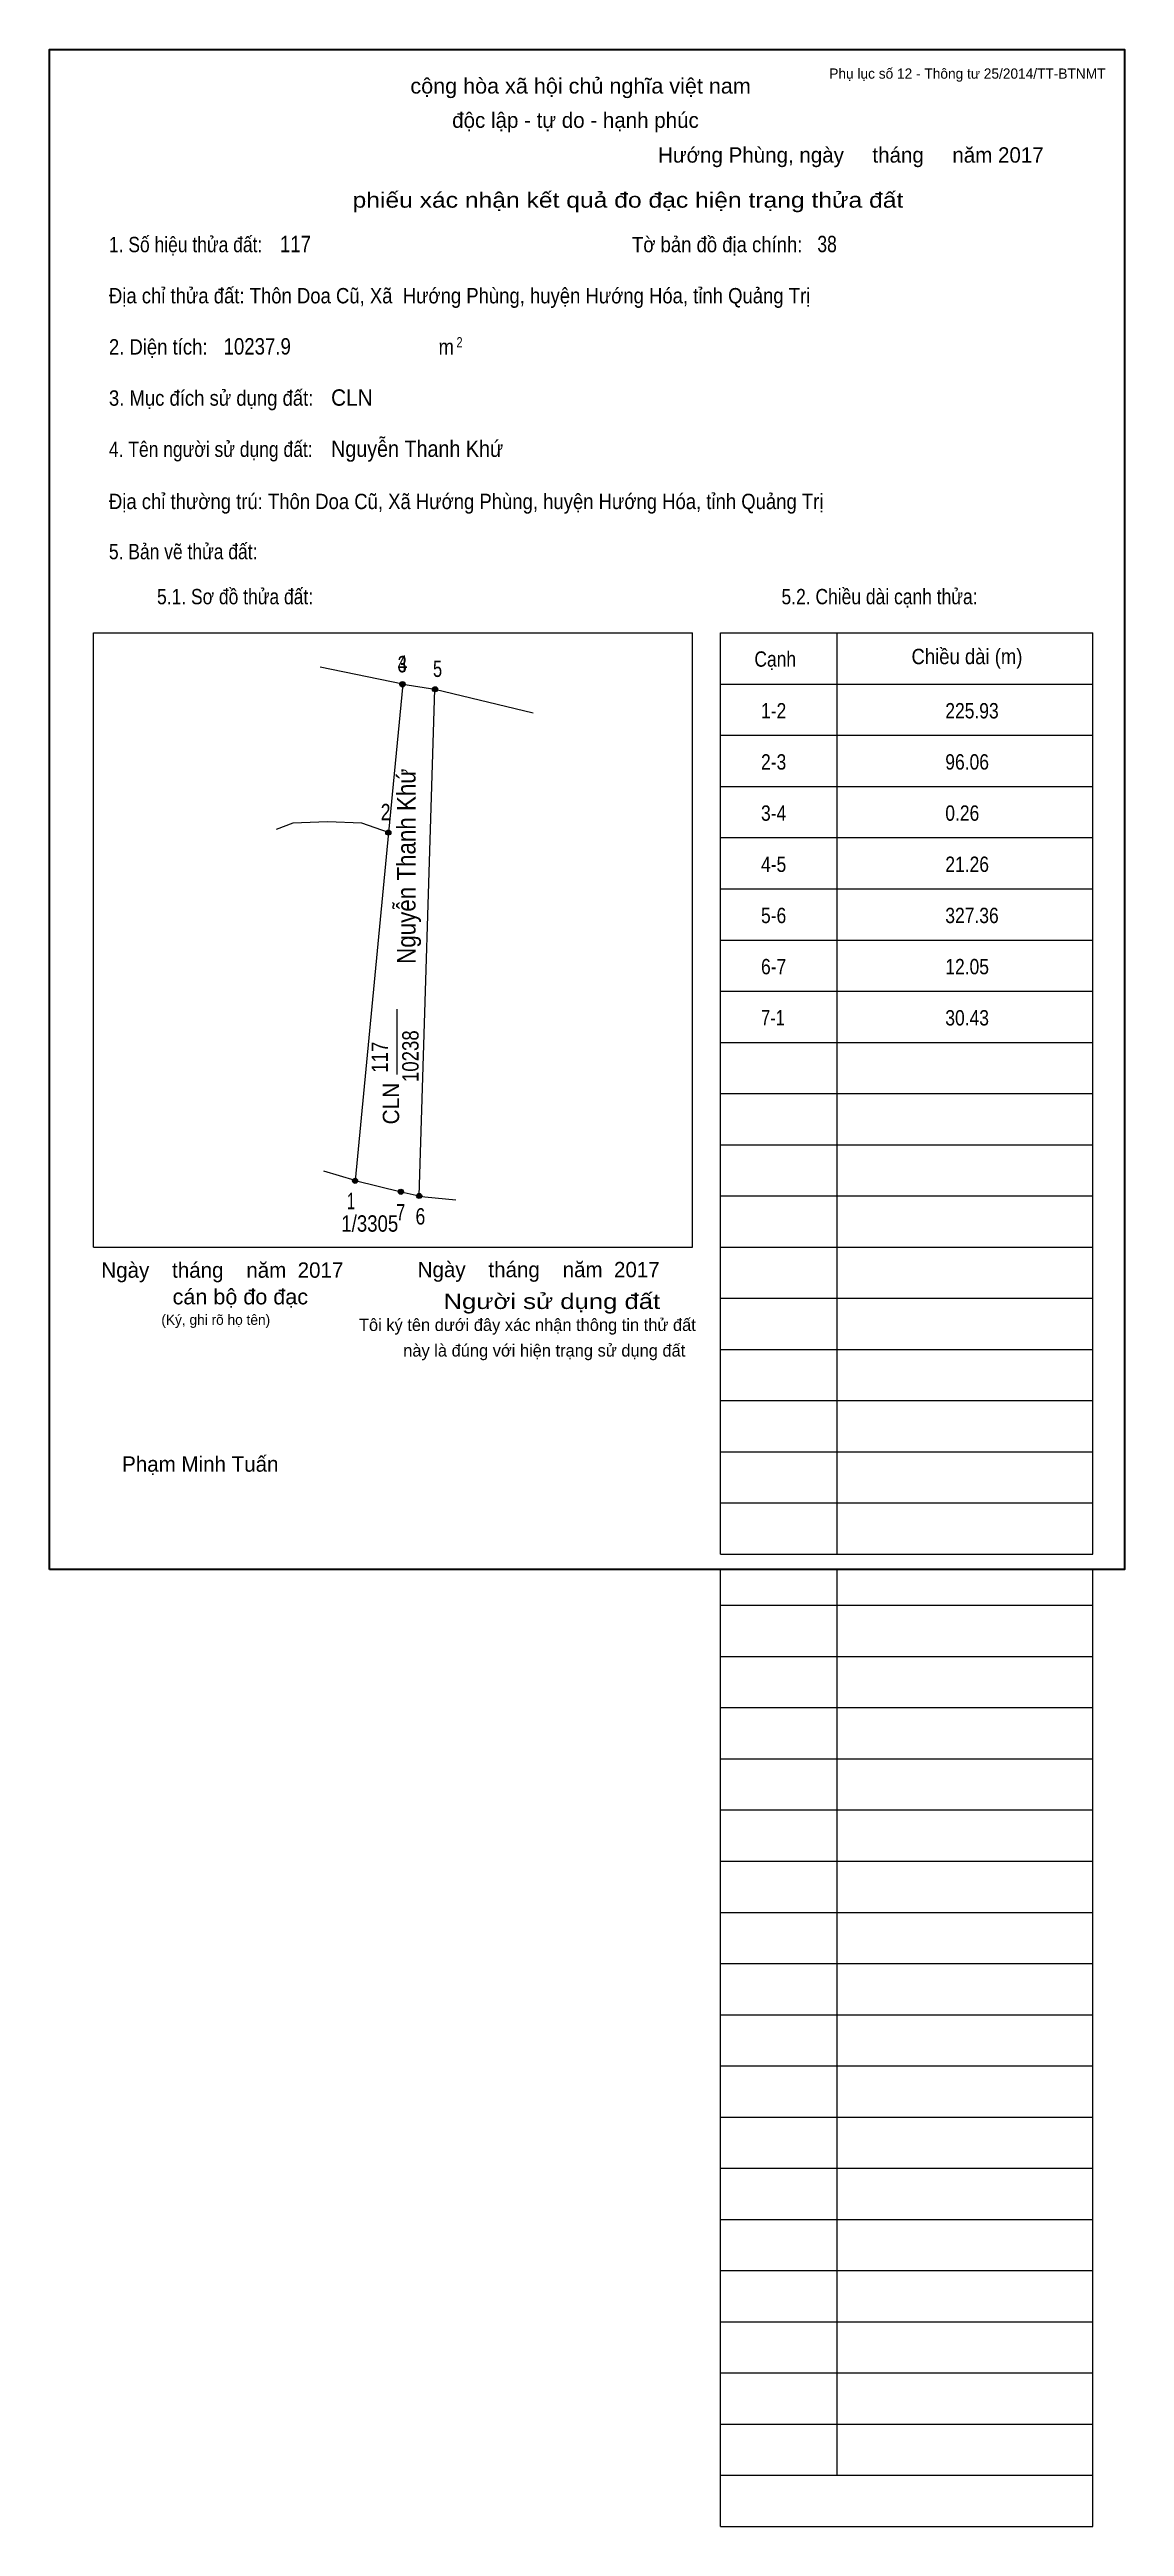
# Model space of a CAD drawing. Header units: centimetres. Extents: x 0 to 21, y -18.7 to 29.7.
import ezdxf
from ezdxf.enums import TextEntityAlignment as Align

# ---------------------------------------------------------------- set-up
doc = ezdxf.new("R2010")
doc.units = ezdxf.units.CM
doc.header["$LTSCALE"] = 0.12
doc.header["$PDMODE"] = 32
doc.header["$PDSIZE"] = 0.06
for name, color, linetype in [('2', 7, 'Continuous'), ('30', 7, 'Continuous'), ('34', 7, 'Continuous')]:
    doc.layers.add(name, color=color, linetype=linetype)
for name, color, linetype, lineweight in [('32', 7, 'Continuous', 13), ('33', 7, 'Continuous', 13), ('6', 7, 'Continuous', 13), ('63', 7, 'Continuous', 13)]:
    doc.layers.add(name, color=color, linetype=linetype, lineweight=lineweight)

msp = doc.modelspace()

# ---------------------------------------------------------------- hatches: boundary and pattern name
at = {"layer": '32'}
for points in [[(6.9449, 17.2923, 1), (6.8449, 17.2923, 1)], [(6.9455, 17.3002, 1), (6.8455, 17.3002, 1)], [(7.5809, 17.2, 1), (7.4809, 17.2, 1)], [(6.6687, 14.3989, 1), (6.5687, 14.3989, 1)], [(6.0194, 7.5939, 1), (5.9194, 7.5939, 1)], [(6.915, 7.3797, 1), (6.815, 7.3797, 1)], [(7.2708, 7.3002, 1), (7.1708, 7.3002, 1)]]:
    msp.add_hatch(color=256, dxfattribs=at).paths.add_polyline_path(points)

# ---------------------------------------------------------------- linework, layer by layer
for centre in [(6.8949, 17.2923), (6.8955, 17.3002), (7.5309, 17.2), (6.6187, 14.3989), (5.9694, 7.5939), (6.865, 7.3797), (7.2208, 7.3002)]:
    msp.add_circle(centre, 0.05, dxfattribs=at)
at = {"layer": '33'}
msp.add_line((6.79, 9.67), (6.79, 10.95), dxfattribs=at)
at = {"layer": '6'}
for p, q in [((6.9, 17.3), (5.29, 17.63)), ((6.9, 17.3), (7.53, 17.2)), ((7.22, 7.3), (7.53, 17.2)), ((7.53, 17.2), (9.45, 16.74)), ((5.97, 7.6), (5.36, 7.78))]:
    msp.add_line(p, q, dxfattribs=at)
for points in [[(6.9, 17.3), (6.62, 14.4), (5.97, 7.6)], [(6.62, 14.4), (6.1, 14.58), (5.43, 14.61), (4.75, 14.58), (4.43, 14.46)], [(5.97, 7.6), (6.87, 7.38), (7.22, 7.3)], [(7.22, 7.3), (7.33, 7.28), (7.94, 7.22)]]:
    msp.add_lwpolyline(points, dxfattribs=at)
msp.add_point((6.9, 17.3), dxfattribs=at)
at = {"layer": '63'}
for p, q in [((0.86, 18.3), (12.56, 18.3)), ((0.86, 6.3), (0.86, 18.3)), ((12.56, 6.3), (12.56, 18.3)), ((13.11, 18.3), (20.38, 18.3)), ((13.11, 0.3), (13.11, 18.3)), ((15.39, 0.3), (15.39, 18.3)), ((20.38, 0.3), (20.38, 18.3)), ((13.11, 17.3), (20.38, 17.3)), ((13.11, 16.3), (20.38, 16.3)), ((13.11, 15.3), (20.38, 15.3)), ((13.11, 14.3), (20.38, 14.3)), ((13.11, 13.3), (20.38, 13.3)), ((13.11, 12.3), (20.38, 12.3)), ((13.11, 11.3), (20.38, 11.3)), ((13.11, 10.3), (20.38, 10.3)), ((13.11, 9.3), (20.38, 9.3)), ((13.11, 8.3), (20.38, 8.3)), ((13.11, 7.3), (20.38, 7.3)), ((0.86, 6.3), (12.56, 6.3)), ((13.11, 6.3), (20.38, 6.3)), ((13.11, 5.3), (20.38, 5.3)), ((13.11, 4.3), (20.38, 4.3)), ((13.11, 3.3), (20.38, 3.3)), ((13.11, 2.3), (20.38, 2.3)), ((13.11, 1.3), (20.38, 1.3)), ((13.11, 0.3), (20.38, 0.3)), ((13.11, -18.7), (13.11, 0)), ((15.39, -17.7), (15.39, 0)), ((20.38, -18.7), (20.38, 0)), ((13.11, -0.7), (20.38, -0.7)), ((13.11, -0.7), (20.38, -0.7)), ((13.11, -1.7), (20.38, -1.7)), ((13.11, -2.7), (20.38, -2.7)), ((13.11, -3.7), (20.38, -3.7)), ((13.11, -4.7), (20.38, -4.7)), ((13.11, -5.7), (20.38, -5.7)), ((13.11, -6.7), (20.38, -6.7)), ((13.11, -7.7), (20.38, -7.7)), ((13.11, -8.7), (20.38, -8.7)), ((13.11, -9.7), (20.38, -9.7)), ((13.11, -10.7), (20.38, -10.7)), ((13.11, -11.7), (20.38, -11.7)), ((13.11, -12.7), (20.38, -12.7)), ((13.11, -13.7), (20.38, -13.7)), ((13.11, -14.7), (20.38, -14.7)), ((13.11, -15.7), (20.38, -15.7)), ((13.11, -16.7), (20.38, -16.7)), ((13.11, -17.7), (20.38, -17.7)), ((13.11, -18.7), (20.38, -18.7))]:
    msp.add_line(p, q, dxfattribs=at)
at = {"layer": '63', "lineweight": 35}
msp.add_lwpolyline([(0, 0), (0, 29.7), (21, 29.7), (21, 0)], close=True, dxfattribs=at)

# ---------------------------------------------------------------- texts
at = {"layer": '2', "width": 0.9}
msp.add_text('Nguyễn Thanh Khứ', height=0.3629, rotation=90, dxfattribs=at).set_placement((7.15, 13.74), align=Align.CENTER)
at = {"layer": '30'}
for s, height, width, p in [('1-2', 0.3, 0.85, (13.9, 16.63)), ('225.93', 0.3, 0.85, (17.5, 16.63)), ('2-3', 0.3, 0.85, (13.9, 15.63)), ('96.06', 0.3, 0.85, (17.5, 15.63)), ('3-4', 0.3, 0.85, (13.9, 14.63)), ('0.26', 0.3, 0.85, (17.5, 14.63)), ('4-5', 0.3, 0.85, (13.9, 13.63)), ('21.26', 0.3, 0.85, (17.5, 13.63)), ('5-6', 0.3, 0.85, (13.9, 12.63)), ('327.36', 0.3, 0.85, (17.5, 12.63)), ('6-7', 0.3, 0.85, (13.9, 11.63)), ('12.05', 0.3, 0.85, (17.5, 11.63)), ('7-1', 0.3, 0.8, (13.9, 10.63)), ('30.43', 0.3, 0.85, (17.5, 10.63)), ('1/3305', 0.32, 0.85, (5.7, 6.6))]:
    msp.add_text(s, height=height, dxfattribs=dict(at, width=width)).set_placement(p)
at = {"layer": '32'}
for s, width, p in [('4', 0.8, (6.895, 17.54)), ('3', 0.75, (6.89, 17.53)), ('5', 0.75, (7.58, 17.44)), ('2', 0.8, (6.565, 14.64)), ('1', 0.65, (5.89, 7.04)), ('7', 0.75, (6.86, 6.82)), ('6', 0.8, (7.245, 6.74))]:
    msp.add_text(s, height=0.32, dxfattribs=dict(at, width=width)).set_placement(p, align=Align.CENTER)
at = {"layer": '33', "width": 0.85}
for s, p in [('117', (6.61, 10.01)), ('10238', (7.21, 10.03))]:
    msp.add_text(s, height=0.32, rotation=90, dxfattribs=at).set_placement(p, align=Align.CENTER)
at = {"layer": '33', "width": 0.95}
msp.add_text('CLN', height=0.32, rotation=90, dxfattribs=at).set_placement((6.83, 9.51), align=Align.RIGHT)
at = {"layer": '34'}
for s, width, p in [('117', 0.85, (4.5, 25.74)), ('38', 0.8, (15, 25.74)), ('10237.9', 0.85, (3.4, 23.74)), ('CLN', 0.95, (5.5, 22.74)), ('Nguyễn Thanh Khứ', 0.9, (5.5, 21.74))]:
    msp.add_text(s, height=0.32, dxfattribs=dict(at, width=width)).set_placement(p)
at = {"layer": '63', "width": 1.05}
msp.add_text('cộng hòa xã hội chủ nghĩa việt nam', height=0.3, dxfattribs=at).set_placement((10.375, 28.84), align=Align.CENTER)
at = {"layer": '63'}
for s, height, p in [('Phụ lục số 12 - Thông tư 25/2014/TT-BTNMT', 0.2, (20.63, 29.13)), ('Ngày    tháng    năm  2017', 0.3, (5.74, 5.7)), ('Ngày    tháng    năm  2017', 0.3, (11.92, 5.71)), ('(Ký, ghi rõ họ tên)', 0.2, (4.31, 4.78))]:
    msp.add_text(s, height=height, dxfattribs=at).set_placement(p, align=Align.RIGHT)
for s, height, p in [('độc lập - tự do - hạnh phúc', 0.3, (10.275, 28.17)), ('Hướng Phùng, ngày     tháng     năm 2017', 0.3, (15.655, 27.49)), ('Tôi ký tên dưới đây xác nhận thông tin thử đất', 0.24, (9.335, 4.66)), ('này là đúng với hiện trạng sử dụng đất', 0.24, (9.665, 4.16)), ('Phạm Minh Tuấn', 0.3, (2.945, 1.91))]:
    msp.add_text(s, height=height, dxfattribs=at).set_placement(p, align=Align.CENTER)
for s, width, p in [('phiếu xác nhận kết quả đo đạc hiện trạng thửa đất', 1.2, (16.68, 26.61)), ('cán bộ đo đạc', 1.05, (5.05, 5.18)), ('Người sử dụng đất', 1.25, (11.93, 5.09))]:
    msp.add_text(s, height=0.3, dxfattribs=dict(at, width=width)).set_placement(p, align=Align.RIGHT)
for s, height, width, p in [('1. Số hiệu thửa đất:', 0.3, 0.85, (1.16, 25.74)), ('Tờ bản đồ địa chính:', 0.3, 0.9, (11.38, 25.74)), ('Địa chỉ thửa đất: Thôn Doa Cũ, Xã  Hướng Phùng, huyện Hướng Hóa, tỉnh Quảng Trị', 0.3, 0.9, (1.16, 24.74)), ('2. Diện tích:', 0.3, 0.9, (1.16, 23.74)), ('m', 0.3, 0.9, (7.6, 23.74)), ('2', 0.2, 0.8, (7.95, 23.88)), ('3. Mục đích sử dụng đất:', 0.3, 0.9, (1.16, 22.74)), ('4. Tên người sử dụng đất:', 0.3, 0.85, (1.16, 21.74)), ('Địa chỉ thường trú: Thôn Doa Cũ, Xã Hướng Phùng, huyện Hướng Hóa, tỉnh Quảng Trị', 0.3, 0.9, (1.16, 20.72)), ('5. Bản vẽ thửa đất:', 0.3, 0.85, (1.16, 19.74)), ('5.1. Sơ đồ thửa đất:', 0.3, 0.85, (2.1, 18.86)), ('5.2. Chiều dài cạnh thửa:', 0.3, 0.85, (14.3, 18.86)), ('Cạnh', 0.3, 0.85, (13.77, 17.64)), ('Chiều dài (m)', 0.3, 0.9, (16.84, 17.69))]:
    msp.add_text(s, height=height, dxfattribs=dict(at, width=width)).set_placement(p)

doc.saveas('drawing.dxf')
